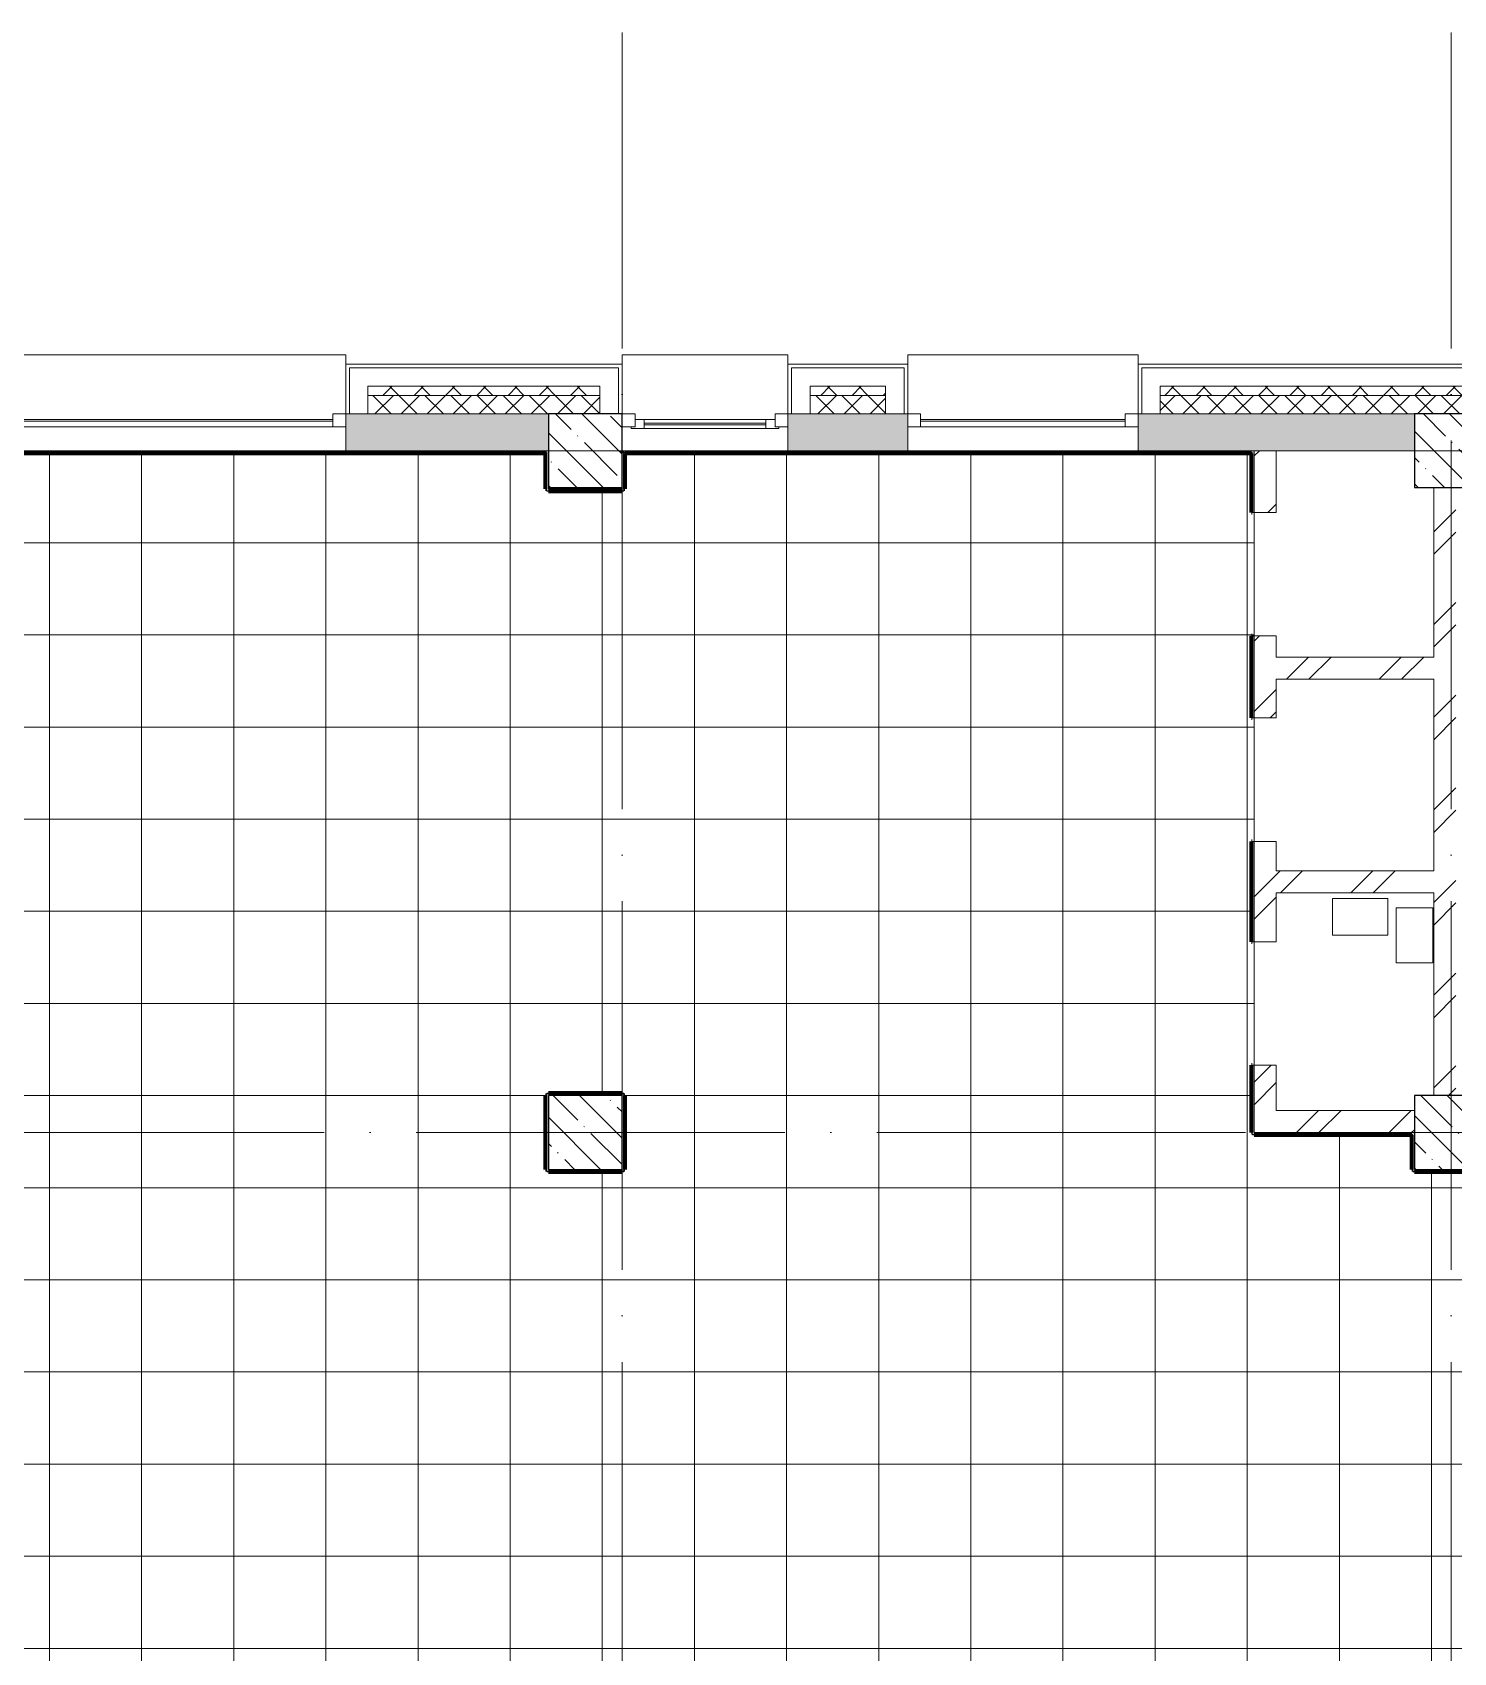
# Model space of a CAD drawing. Header units: millimetres. Extents: x 97 to 215964, y -4577 to 60645.
# Drawn here: x 105648 to 113360, y 51853 to 60645 of the extents above; entities that cross this region are included whole.
import ezdxf

# ---------------------------------------------------------------- set-up
doc = ezdxf.new("R2010")
doc.units = ezdxf.units.MM
doc.linetypes.add('ADSK_Линия сетки', pattern=[2500, 2000, -250, 0, -250])
for name, color, linetype, lineweight in [('A-FLOR-____-OTLN', 192, 'Continuous', 9), ('A-FLOR-____-PATT', 8, 'Continuous', 9), ('A-GLAZ-____-MCUT', 151, 'Continuous', 9), ('A-GLAZ-____-OTLN', 151, 'Continuous', 9), ('A-WALL-____-MCUT', 113, 'Continuous', 9), ('A-WALL-____-PATT', 111, 'Continuous', 9), ('A-WALL-FNSH-MCUT', 113, 'Continuous', 9), ('I-WALL-____-OTLN', 2, 'Continuous', 9), ('S-COLS-____-MCUT', 52, 'Continuous', 9), ('S-COLS-____-OTLN', 52, 'Continuous', 9), ('S-GRID-____-OTLN', 1, 'Continuous', 9)]:
    doc.layers.add(name, color=color, linetype=linetype, lineweight=lineweight)
pattern_1 = [(45, (0, 0), (-251.4472, 251.4472), []), (45, (0, 381), (-251.4472, 251.4472), [])]

# ---------------------------------------------------------------- blocks, each defined once
blk = doc.blocks.new('Окно_СКБ_2Ст1 - Окно_СКБ_2Ст_2800_ОК11Л-29018712-О_АИ_ПП_8_400_Целиком')
at = {"layer": 'A-GLAZ-____-MCUT', "color": 90}
for p, q in [((-1400, -195), (-1400, -125)), ((-1400, -125), (-1330, -125)), ((-1330, -125), (-1330, -195)), ((-570, -155), (-1330, -155)), ((-1330, -155), (-1330, -195)), ((-1280, -205), (-1280, -155)), ((-620, -205), (-620, -155)), ((-570, -195), (-570, -125)), ((-570, -125), (-500, -125)), ((-570, -195), (-570, -155)), ((-500, -125), (-500, -195)), ((1330, -195), (1330, -125)), ((1330, -125), (1400, -125)), ((1400, -125), (1400, -195)), ((-1330, -195), (-1400, -195)), ((-1330, -195), (-1350, -195)), ((-1350, -195), (-1350, -205)), ((-1350, -205), (-550, -205)), ((-550, -205), (-1350, -205)), ((-500, -195), (-570, -195)), ((-550, -195), (-570, -195)), ((-550, -205), (-550, -195)), ((1400, -195), (1330, -195))]:
    blk.add_line(p, q, dxfattribs=at)
at = {"layer": 'A-GLAZ-____-MCUT', "color": 10, "lineweight": 5}
for p, q in [((-1280, -175), (-620, -175)), ((1330, -155), (-500, -155)), ((1330, -165), (-500, -165)), ((-620, -185), (-1280, -185))]:
    blk.add_line(p, q, dxfattribs=at)
at = {"layer": 'A-GLAZ-____-OTLN', "color": 10, "lineweight": 5}
for p, q in [((-1400, -195), (-1350, -195)), ((-550, -195), (1400, -195))]:
    blk.add_line(p, q, dxfattribs=at)
blk = doc.blocks.new('WNW_Отлив1 - Отлив_металлический 2-28596384-О_АИ_ПП_8_400_Целиком')
at = {"layer": 'A-GLAZ-____-OTLN', "color": 10, "lineweight": 5}
for p, q in [((1400, 320), (-1400, 320)), ((-1400, 320), (-1400, 270)), ((1400, 270), (1400, 320))]:
    blk.add_line(p, q, dxfattribs=at)
blk = doc.blocks.new('BSC_Колонна _Прямоугольная - 400x400-V49-О_АИ_ПП_8_400_Целиком')
at = {"layer": 'S-COLS-____-OTLN', "lineweight": 5}
h = blk.add_hatch(dxfattribs=at)
h.set_pattern_fill('FP_58', color=256, style=0, pattern_type=2)
h.set_pattern_definition([(135, (-49849.98, -54675), (-142.5619, -142.5619), []), (135, (-49707.42, -54675), (-142.5619, -142.5619), [252.016, -50.403, 3.353, -47.05])])
h.paths.add_polyline_path([(-200, -200), (200, -200), (200, 200), (-200, 200)])
at = {"layer": 'S-COLS-____-MCUT', "color": 130, "lineweight": 25}
for p, q in [((200, 200), (-200, 200)), ((-200, 200), (-200, -200)), ((200, -200), (200, 200)), ((-200, -200), (200, -200))]:
    blk.add_line(p, q, dxfattribs=at)
blk = doc.blocks.new('BSC_Колонна _Прямоугольная - 400x400-V50-О_АИ_ПП_8_400_Целиком')
at = {"layer": 'S-COLS-____-OTLN', "lineweight": 5}
h = blk.add_hatch(dxfattribs=at)
h.set_pattern_fill('FP_59', color=256, style=0, pattern_type=2)
h.set_pattern_definition([(135, (-54549.98, -54675), (-142.5619, -142.5619), []), (135, (-54407.42, -54675), (-142.5619, -142.5619), [252.016, -50.403, 3.353, -47.05])])
h.paths.add_polyline_path([(-200, -200), (200, -200), (200, 200), (-200, 200), (-200, 7)])
at = {"layer": 'S-COLS-____-MCUT', "color": 130, "lineweight": 25}
for p, q in [((200, 200), (-200, 200)), ((-200, 200), (-200, -200)), ((200, 10), (200, 200)), ((200, -200), (200, 7)), ((-200, -200), (200, -200))]:
    blk.add_line(p, q, dxfattribs=at)
blk = doc.blocks.new('BSC_Колонна _Прямоугольная - 400x400-V55-О_АИ_ПП_8_400_Целиком')
at = {"layer": 'S-COLS-____-OTLN', "lineweight": 5}
h = blk.add_hatch(dxfattribs=at)
h.set_pattern_fill('FP_64', color=256, style=0, pattern_type=2)
h.set_pattern_definition([(135, (-49849.98, -58375), (-142.5619, -142.5619), []), (135, (-49707.42, -58375), (-142.5619, -142.5619), [252.016, -50.403, 3.353, -47.05])])
h.paths.add_polyline_path([(-200, -200), (200, -200), (200, 200), (-200, 200)])
at = {"layer": 'S-COLS-____-MCUT', "color": 130, "lineweight": 25}
for p, q in [((200, 200), (-200, 200)), ((-200, 200), (-200, -200)), ((200, -200), (200, 200)), ((-200, -200), (200, -200))]:
    blk.add_line(p, q, dxfattribs=at)
blk = doc.blocks.new('BSC_Колонна _Прямоугольная - 400x400-V56-О_АИ_ПП_8_400_Целиком')
at = {"layer": 'S-COLS-____-OTLN', "lineweight": 5}
h = blk.add_hatch(dxfattribs=at)
h.set_pattern_fill('FP_65', color=256, style=0, pattern_type=2)
h.set_pattern_definition([(135, (-54549.98, -58375), (-142.5619, -142.5619), []), (135, (-54407.42, -58375), (-142.5619, -142.5619), [252.016, -50.403, 3.353, -47.05])])
h.paths.add_polyline_path([(-200, -200), (200, -200), (200, 200), (-200, 200)])
at = {"layer": 'S-COLS-____-MCUT', "color": 130, "lineweight": 25}
for p, q in [((200, 200), (-200, 200)), ((-200, 200), (-200, -200)), ((200, -200), (200, 200)), ((-200, -200), (200, -200))]:
    blk.add_line(p, q, dxfattribs=at)
blk = doc.blocks.new('Окно_СКБ_1Ст1 - 120_Окно_СКБ_1Ст_900_ОК3л-29018700-О_АИ_ПП_8_400_Целиком')
at = {"layer": 'A-GLAZ-____-MCUT', "color": 90}
for p, q in [((-450, -195), (-450, -125)), ((-450, -125), (-380, -125)), ((-380, -125), (-380, -195)), ((380, -155), (-380, -155)), ((-380, -155), (-380, -195)), ((-330, -205), (-330, -155)), ((330, -205), (330, -155)), ((380, -195), (380, -125)), ((380, -125), (450, -125)), ((380, -195), (380, -155)), ((450, -125), (450, -195)), ((-380, -195), (-450, -195)), ((-380, -195), (-400, -195)), ((-400, -195), (-400, -205)), ((-400, -205), (400, -205)), ((400, -205), (-400, -205)), ((450, -195), (380, -195)), ((400, -195), (380, -195)), ((400, -205), (400, -195))]:
    blk.add_line(p, q, dxfattribs=at)
at = {"layer": 'A-GLAZ-____-MCUT', "color": 10, "lineweight": 5}
for p, q in [((-330, -175), (330, -175)), ((330, -185), (-330, -185))]:
    blk.add_line(p, q, dxfattribs=at)
at = {"layer": 'A-GLAZ-____-OTLN', "color": 10, "lineweight": 5}
for p, q in [((-450, -195), (-400, -195)), ((400, -195), (450, -195))]:
    blk.add_line(p, q, dxfattribs=at)
blk = doc.blocks.new('WNW_Отлив1 - Отлив_металлический 2-28596055-О_АИ_ПП_8_400_Целиком')
at = {"layer": 'A-GLAZ-____-OTLN', "color": 10, "lineweight": 5}
for p, q in [((450, 320), (-450, 320)), ((-450, 320), (-450, 270)), ((450, 270), (450, 320))]:
    blk.add_line(p, q, dxfattribs=at)
blk = doc.blocks.new('Окно_СКБ_1Ст1 - 120_Окно_СКБ_1Ст_1250_ОК14Л-29018784-О_АИ_ПП_8_400_Целиком')
at = {"layer": 'A-GLAZ-____-MCUT', "color": 90}
for p, q in [((-625, -195), (-625, -125)), ((-625, -125), (-555, -125)), ((-555, -125), (-555, -195)), ((555, -195), (555, -125)), ((555, -125), (625, -125)), ((625, -125), (625, -195)), ((-555, -195), (-625, -195)), ((625, -195), (555, -195))]:
    blk.add_line(p, q, dxfattribs=at)
at = {"layer": 'A-GLAZ-____-MCUT', "color": 10, "lineweight": 5}
for p, q in [((555, -155), (-555, -155)), ((555, -165), (-555, -165))]:
    blk.add_line(p, q, dxfattribs=at)
at = {"layer": 'A-GLAZ-____-OTLN', "color": 10, "lineweight": 5}
blk.add_line((-625, -195), (625, -195), dxfattribs=at)
blk = doc.blocks.new('WNW_Отлив1 - Отлив_металлический 2-28598996-О_АИ_ПП_8_400_Целиком')
at = {"layer": 'A-GLAZ-____-OTLN', "color": 10, "lineweight": 5}
for p, q in [((625, 320), (-625, 320)), ((-625, 320), (-625, 270)), ((625, 270), (625, 320))]:
    blk.add_line(p, q, dxfattribs=at)
blk = doc.blocks.new('0083_СОШ675_АР_R22_rvt-1-О_АИ_ПП_8_400_Целиком')
at = {"layer": 'A-WALL-____-PATT', "lineweight": 5}
h = blk.add_hatch(dxfattribs=at)
h.set_pattern_fill('FP_9', color=10, style=0, pattern_type=2)
h.set_pattern_definition([(135, (0, 0), (-84.85281, -84.85281), []), (225, (0, 0), (84.85281, -84.85281), [])])
h.paths.add_polyline_path([(69260, 58675), (69260, 58725), (63140.2, 58725), (63140.2, 58675), (68654.6, 58675)])
h.paths.add_polyline_path([(61700.2, 58675), (61700.2, 58725), (61290, 58725), (61290, 58675), (61422.4, 58675)])
h.paths.add_polyline_path([(60150, 58675), (60150, 58725), (52970.2, 58725), (52970.2, 58675), (59850.2, 58675)])
h.paths.add_polyline_path([(49930.2, 58675), (49930.2, 58725), (48670.2, 58725), (48670.2, 58675), (49788.2, 58675)])
h.paths.add_polyline_path([(51070.2, 58675), (51480.2, 58675), (51480.2, 58725), (51070.2, 58725)])
h.paths.add_polyline_path([(44320.2, 58675), (45630.2, 58675), (45630.2, 58725), (44320.2, 58725)])
h.paths.add_polyline_path([(41280.2, 58675), (41280.2, 58725), (39970.2, 58725), (39970.2, 58675), (40983.8, 58675)])
h.paths.add_polyline_path([(36930, 58675), (36930, 58725), (35620.2, 58725), (35620.2, 58675), (36581.7, 58675)])
h.paths.add_polyline_path([(38468.3, 58675), (38480.2, 58675), (38480.2, 58725), (38070, 58725), (38070, 58675)])
h.paths.add_polyline_path([(32179.5, 58675), (32580.2, 58675), (32580.2, 58725), (31270, 58725), (31270, 58675), (31550.6, 58675)])
h.paths.add_polyline_path([(28230, 58675), (28230, 58725), (24015, 58725), (24015, 58675), (27148.5, 58675)])
h.paths.add_polyline_path([(22025, 58675), (22525, 58675), (22525, 58725), (22025, 58725)])
h.paths.add_polyline_path([(20885, 58675), (20885, 58725), (12870, 58725), (12870, 58675), (20859.7, 58675)])
h.paths.add_polyline_path([(9539.8, 58675), (9830, 58675), (9830, 58725), (8870, 58725), (8870, 58675), (8911, 58675)])
h.paths.add_polyline_path([(7430, 58675), (7430, 58725), (-350, 58725), (-350, 58675), (7024.3, 58675)])
h = blk.add_hatch(dxfattribs=at)
h.set_pattern_fill('FP_16', color=10, style=0, pattern_type=2)
h.set_pattern_definition([(45, (0, 0), (-70.71068, 70.71068), []), (135, (0, 0), (-70.71068, -70.71068), [])])
h.paths.add_polyline_path([(69260, 58575), (69260, 58675), (63140.2, 58675), (63140.2, 58575), (69050, 58575)])
h.paths.add_polyline_path([(61290, 58575), (61700.2, 58575), (61700.2, 58675), (61290, 58675)])
h.paths.add_polyline_path([(59250, 58575), (60150, 58575), (60150, 58675), (52970.2, 58675), (52970.2, 58575), (58850, 58575)])
h.paths.add_polyline_path([(51480.2, 58575), (51480.2, 58675), (51070.2, 58675), (51070.2, 58575)])
h.paths.add_polyline_path([(49650, 58575), (49650, 58575), (49930.2, 58575), (49930.2, 58675), (48670.2, 58675), (48670.2, 58575), (49159.3, 58575)])
h.paths.add_polyline_path([(45350, 58575), (45350, 58575), (45630.2, 58575), (45630.2, 58675), (44320.2, 58675), (44320.2, 58575), (44757.1, 58575)])
h.paths.add_polyline_path([(41250, 58575), (41280.2, 58575), (41280.2, 58675), (39970.2, 58675), (39970.2, 58575), (40983.8, 58575)])
h.paths.add_polyline_path([(38468.3, 58575), (38480.2, 58575), (38480.2, 58675), (38070, 58675), (38070, 58575)])
h.paths.add_polyline_path([(36930, 58575), (36930, 58675), (35620.2, 58675), (35620.2, 58575), (36581.7, 58575)])
h.paths.add_polyline_path([(31725, 58575), (32580.2, 58575), (32580.2, 58675), (31270, 58675), (31270, 58575), (31550.6, 58575)])
h.paths.add_polyline_path([(27075, 58575), (28230, 58575), (28230, 58675), (24015, 58675), (24015, 58575), (25890.7, 58575)])
h.paths.add_polyline_path([(22525, 58575), (22525, 58675), (22025, 58675), (22025, 58575), (22431.9, 58575)])
h.paths.add_polyline_path([(20859.7, 58575), (20885, 58575), (20885, 58675), (12870, 58675), (12870, 58575), (19601.9, 58575)])
h.paths.add_polyline_path([(8870, 58575), (9830, 58575), (9830, 58675), (8870, 58675)])
h.paths.add_polyline_path([(7024.3, 58575), (7430, 58575), (7430, 58675), (-300, 58675), (-300, 58575), (4508.8, 58575)])
h = blk.add_hatch(dxfattribs=at)
h.set_pattern_fill('FP_69', color=10, style=0, pattern_type=2)
h.set_pattern_definition([(50, (0, 0), (364.3679, -31.8783), [38.1, -419.1]), (355, (0, 0), (-70.4859, 382.1133), [30.48, -335.28]), (100.451, (30.36, -2.66), (293.885, 350.2334), [32.38, -356.18]), (46.184, (0, 101.6), (542.1585, -84.0858), [57.15, -628.65]), (96.636, (45.2, 94.6), (474.805, 494.8554), [48.57, -534.27]), (351.184, (0, 101.6), (474.8102, 494.85), [45.72, -502.92]), (21, (50.8, 76.2), (303.2285, -204.5305), [38.1, -419.1]), (326, (50.8, 76.2), (123.6039, 368.376), [30.48, -335.28]), (71.451, (76.07, 59.16), (426.8341, 163.8427), [32.38, -356.18]), (37.5, (0, 0), (6.17665, 169.11015), [16.764, -314.452, 16.764, -323.596, -336.55]), (37.5, (0, 0), (6.17665, 169.11015), [-671.576, 16.764, -319.786]), (7.5, (0, 0), (133.63888, 200.3615), [16.764, -177.292, 16.764, -306.832, -128.27]), (7.5, (0, 0), (133.63888, 200.3615), [-517.652, 16.764, -111.506]), (327.5, (-113.28, 0), (271.18182, -11.45836), [16.764, -110.236, 16.764, -379.476, -525.78]), (327.5, (-113.28, 0), (271.18182, -11.45836), [-523.24, 16.764, -509.016]), (317.5, (-164.08, 0), (296.2585, 50.85285), [16.764, -148.336, 16.764, -246.38, -373.38]), (317.5, (-164.08, 0), (296.2585, 50.85285), [-428.244, 16.764, -356.616])])
h.paths.add_polyline_path([(69050, 58375), (69050, 58575), (63750, 58575), (63750, 58375), (68654.6, 58375)])
h.paths.add_polyline_path([(63309.1, 58375), (63350, 58375), (63350, 58575), (63020.2, 58575), (63020.2, 58375)])
h.paths.add_polyline_path([(61422.4, 58375), (61820.2, 58375), (61820.2, 58575), (61170, 58575), (61170, 58375)])
h.paths.add_polyline_path([(60270, 58375), (60270, 58575), (59250, 58575), (59250, 58375), (59850.2, 58375)])
h.paths.add_polyline_path([(58850, 58375), (58850, 58575), (54750, 58575), (54750, 58375), (58592.5, 58375)])
h.paths.add_polyline_path([(52850.2, 58375), (54350, 58375), (54350, 58575), (52850.2, 58575)])
h.paths.add_polyline_path([(51045.9, 58375), (51600.2, 58375), (51600.2, 58575), (50950.2, 58575), (50950.2, 58375)])
h.paths.add_polyline_path([(49650, 58375), (49650, 58575), (48550.2, 58575), (48550.2, 58375), (49159.3, 58375)])
h.paths.add_polyline_path([(50050, 58375), (50050.2, 58375), (50050, 58575)])
h.paths.add_polyline_path([(44757.1, 58375), (45350, 58375), (45350, 58575), (44200.2, 58575), (44200.2, 58375)])
h.paths.add_polyline_path([(41400.2, 58375), (41400.2, 58575), (41250, 58575), (41250, 58375)])
h.paths.add_polyline_path([(40355, 58375), (40850, 58375), (40850, 58575), (39850.2, 58575), (39850.2, 58375)])
h.paths.add_polyline_path([(37050, 58375), (37050, 58575), (36350, 58575), (36350, 58375), (36581.7, 58375)])
h.paths.add_polyline_path([(37950, 58375), (38600.2, 58375), (38600.2, 58575), (37950, 58575)])
h.paths.add_polyline_path([(35950, 58375), (35950, 58575), (35500.2, 58575), (35500.2, 58375)])
h.paths.add_polyline_path([(32700.2, 58375), (32700.2, 58575), (31725, 58575), (31725, 58375), (32179.5, 58375)])
h = blk.add_hatch(dxfattribs=at)
h.set_pattern_fill('FP_7', color=10, style=0, pattern_type=2)
h.set_pattern_definition(pattern_1)
h.paths.add_polyline_path([(53561.4, 54795), (53600, 54795), (53600, 55040), (53480, 55040), (53480, 54795)])
h.paths.add_polyline_path([(53561.4, 55710), (53600, 55710), (53600, 56255), (53480, 56255), (53480, 55710)])
h.paths.add_polyline_path([(53561.4, 56925), (53600, 56925), (53600, 57370), (53480, 57370), (53480, 56925)])
h.paths.add_polyline_path([(53600, 58040), (53600, 58375), (53480, 58375), (53480, 58040), (53561.4, 58040)])
h = blk.add_hatch(dxfattribs=at)
h.set_pattern_fill('FP_7', color=10, style=0, pattern_type=2)
h.set_pattern_definition(pattern_1)
h.paths.add_polyline_path([(54455, 54875), (54575, 54875), (54575, 58175), (54455, 58175), (54455, 55975)])
h = blk.add_hatch(dxfattribs=at)
h.set_pattern_fill('FP_7', color=10, style=0, pattern_type=2)
h.set_pattern_definition(pattern_1)
h.paths.add_polyline_path([(54455, 57135), (54455, 57255), (53600, 57255), (53600, 57135)])
h = blk.add_hatch(dxfattribs=at)
h.set_pattern_fill('FP_7', color=10, style=0, pattern_type=2)
h.set_pattern_definition(pattern_1)
h.paths.add_polyline_path([(54455, 55975), (54455, 56095), (53600, 56095), (53600, 55975)])
h = blk.add_hatch(dxfattribs=at)
h.set_pattern_fill('FP_7', color=10, style=0, pattern_type=2)
h.set_pattern_definition(pattern_1)
h.paths.add_polyline_path([(53561.4, 54675), (54350, 54675), (54350, 54795), (53480, 54795), (53480, 54675)])
at = {"layer": 'A-FLOR-____-OTLN', "color": 90}
for p, q in [((53905, 55745), (53905, 55945)), ((53905, 55945), (54205, 55945)), ((54205, 55945), (54205, 55745)), ((54250.5, 55595), (54250.5, 55895)), ((54250.5, 55895), (54450.5, 55895)), ((54450.5, 55895), (54450.5, 55595)), ((54205, 55745), (53905, 55745)), ((54450.5, 55595), (54250.5, 55595))]:
    blk.add_line(p, q, dxfattribs=at)
at = {"layer": 'A-WALL-____-MCUT', "color": 10, "lineweight": 5}
for p, q in [((48570.2, 58825), (48570.2, 58575)), ((50030.2, 58825), (48570.2, 58825)), ((50030.2, 58575), (50030.2, 58825)), ((50970.2, 58825), (50970.2, 58575)), ((51580.2, 58825), (50970.2, 58825)), ((51580.2, 58575), (51580.2, 58825)), ((52870.2, 58825), (52870.2, 58575)), ((60250, 58825), (52870.2, 58825)), ((48670.2, 58725), (48670.2, 58675)), ((49930.2, 58725), (48670.2, 58725)), ((48670.2, 58675), (48670.2, 58575)), ((49930.2, 58675), (48670.2, 58675)), ((49930.2, 58675), (49930.2, 58725)), ((49930.2, 58575), (49930.2, 58675)), ((51070.2, 58725), (51070.2, 58675)), ((51480.2, 58725), (51070.2, 58725)), ((51070.2, 58675), (51070.2, 58575)), ((51480.2, 58675), (51070.2, 58675)), ((51480.2, 58675), (51480.2, 58725)), ((51480.2, 58575), (51480.2, 58675)), ((52970.2, 58725), (52970.2, 58675)), ((60150, 58725), (52970.2, 58725)), ((52970.2, 58675), (52970.2, 58575)), ((60150, 58675), (52970.2, 58675))]:
    blk.add_line(p, q, dxfattribs=at)
at = {"layer": 'A-WALL-____-MCUT', "color": 50, "lineweight": 13}
for p, q in [((48550.2, 58575), (48570.2, 58575)), ((48550.2, 58575), (48550.2, 58375)), ((48570.2, 58575), (48550.2, 58575)), ((48570.2, 58575), (48670.2, 58575)), ((48670.2, 58575), (48570.2, 58575)), ((48670.2, 58575), (49650, 58575)), ((49650, 58575), (48670.2, 58575)), ((50050, 58575), (50050.2, 58575)), ((50050.2, 58575), (50050, 58575)), ((50050.2, 58375), (50050.2, 58575)), ((50950.2, 58575), (50970.2, 58575)), ((50950.2, 58575), (50950.2, 58375)), ((50970.2, 58575), (50950.2, 58575)), ((50970.2, 58575), (51070.2, 58575)), ((51070.2, 58575), (50970.2, 58575)), ((51070.2, 58575), (51480.2, 58575)), ((51480.2, 58575), (51070.2, 58575)), ((51480.2, 58575), (51580.2, 58575)), ((51580.2, 58575), (51480.2, 58575)), ((51580.2, 58575), (51600.2, 58575)), ((51600.2, 58575), (51580.2, 58575)), ((51600.2, 58375), (51600.2, 58575)), ((52850.2, 58575), (52870.2, 58575)), ((52850.2, 58575), (52850.2, 58375)), ((52870.2, 58575), (52850.2, 58575)), ((52870.2, 58575), (52970.2, 58575)), ((52970.2, 58575), (52870.2, 58575)), ((52970.2, 58575), (54350, 58575)), ((54350, 58575), (52970.2, 58575)), ((48550.2, 58375), (49650, 58375)), ((50050, 58375), (50050.2, 58375)), ((50950.2, 58375), (51600.2, 58375)), ((52850.2, 58375), (54350, 58375)), ((53600, 58375), (53480, 58375)), ((53480, 58375), (53480, 58040)), ((53600, 58040), (53600, 58375)), ((54455, 58175), (54455, 57255)), ((53480, 58040), (53600, 58040)), ((53600, 57370), (53480, 57370)), ((53480, 57370), (53480, 56925)), ((53600, 57255), (53600, 57370)), ((54455, 57255), (53600, 57255)), ((53600, 56925), (53600, 57135)), ((53600, 57135), (54455, 57135)), ((54455, 57135), (54455, 56095)), ((53480, 56925), (53600, 56925)), ((53600, 56255), (53480, 56255)), ((53480, 56255), (53480, 55710)), ((53600, 56095), (53600, 56255)), ((54455, 56095), (53600, 56095)), ((53600, 55710), (53600, 55975)), ((53600, 55975), (54455, 55975)), ((54455, 55975), (54455, 54875)), ((53480, 55710), (53600, 55710)), ((53600, 55040), (53480, 55040)), ((53480, 55040), (53480, 54795)), ((53600, 54795), (53600, 55040)), ((53480, 54795), (53480, 54675)), ((54350, 54795), (53600, 54795)), ((53480, 54675), (54350, 54675))]:
    blk.add_line(p, q, dxfattribs=at)
at = {"layer": 'A-WALL-FNSH-MCUT', "color": 90}
for p, q in [((50050.2, 58845), (48550.2, 58845)), ((48550.2, 58845), (48550.2, 58575)), ((50050.2, 58575), (50050.2, 58845)), ((51600.2, 58845), (50950.2, 58845)), ((50950.2, 58845), (50950.2, 58575)), ((51600.2, 58575), (51600.2, 58845)), ((60270, 58845), (52850.2, 58845)), ((52850.2, 58845), (52850.2, 58575))]:
    blk.add_line(p, q, dxfattribs=at)
at = {"layer": 'I-WALL-____-OTLN', "color": 90}
for p, q in [((48550.2, 58375), (45750.2, 58375)), ((50950.2, 58375), (50050.2, 58375)), ((52850.2, 58375), (51600.2, 58375))]:
    blk.add_line(p, q, dxfattribs=at)
at = {"layer": 'A-GLAZ-____-OTLN', "color": 90, "lineweight": 9}
for name, p in [('WNW_Отлив1 - Отлив_металлический 2-28596384-О_АИ_ПП_8_400_Целиком', (47150.2, 58575)), ('WNW_Отлив1 - Отлив_металлический 2-28596055-О_АИ_ПП_8_400_Целиком', (50500.2, 58575)), ('WNW_Отлив1 - Отлив_металлический 2-28598996-О_АИ_ПП_8_400_Целиком', (52225.2, 58575)), ('Окно_СКБ_2Ст1 - Окно_СКБ_2Ст_2800_ОК11Л-29018712-О_АИ_ПП_8_400_Целиком', (47150.2, 58700)), ('Окно_СКБ_1Ст1 - 120_Окно_СКБ_1Ст_900_ОК3л-29018700-О_АИ_ПП_8_400_Целиком', (50500.2, 58700)), ('Окно_СКБ_1Ст1 - 120_Окно_СКБ_1Ст_1250_ОК14Л-29018784-О_АИ_ПП_8_400_Целиком', (52225.2, 58700))]:
    blk.add_blockref(name, p, dxfattribs=at)
at = {"layer": 'S-COLS-____-OTLN', "color": 90, "lineweight": 9}
for name, p in [('BSC_Колонна _Прямоугольная - 400x400-V55-О_АИ_ПП_8_400_Целиком', (49850, 58375)), ('BSC_Колонна _Прямоугольная - 400x400-V56-О_АИ_ПП_8_400_Целиком', (54550, 58375)), ('BSC_Колонна _Прямоугольная - 400x400-V49-О_АИ_ПП_8_400_Целиком', (49850, 54675)), ('BSC_Колонна _Прямоугольная - 400x400-V50-О_АИ_ПП_8_400_Целиком', (54550, 54675))]:
    blk.add_blockref(name, p, dxfattribs=at)

msp = doc.modelspace()

# ---------------------------------------------------------------- hatches: boundary and pattern name
at = {"layer": 'A-FLOR-____-PATT'}
h = msp.add_hatch(dxfattribs=at)
h.set_pattern_fill('FP_199', color=256, style=0, pattern_type=2)
h.set_pattern_definition([(0, (109740.37, 54875), (0, 500), []), (90, (109740.37, 54875), (-500, 3e-14), [])])
h.paths.add_polyline_path([(113347.887824, 51375.000586), (113347.915173, 51374.999414), (113617.089904, 51374.999414)])
h.paths.add_polyline_path([(125947.887824, 51374.999414), (125947.887824, 51390.000586), (128047.865903, 51390.000586), (128047.865903, 54660.000586), (126587.910289, 54660.000586), (126587.910289, 54675), (125487.910289, 54675), (125487.910289, 54660.000586), (124717.887824, 54660.000586), (124717.881378, 54795), (123727.865903, 54795), (123727.865903, 54675), (123617.887824, 54675), (123617.887824, 54660.000586), (122562.875878, 54660.000586), (122562.875878, 54475), (122557.875878, 54475), (122557.875878, 54465), (122547.875878, 54465), (122547.865903, 54460), (122147.875878, 54460), (122147.865903, 54465), (122137.875878, 54465), (122137.875878, 54474.999414), (122132.875878, 54474.999414), (122132.875878, 58274.820999), (121887.875878, 58274.820999), (121887.875878, 58360.011786), (120477.865903, 58360.011786), (120477.865903, 58109.999414), (120462.865903, 58109.999414), (120462.887824, 57009.999414), (120477.865903, 57009.999414), (120477.865903, 54675.000586), (120472.865903, 54675.000586), (120472.865903, 54665.000586), (120462.865903, 54665.000586), (120462.865903, 54660.000586), (118062.865903, 54660.000586), (118062.865903, 54475.000586), (118057.865903, 54475), (118057.865903, 54465.000586), (118047.865903, 54465.000586), (118047.865903, 54460.000586), (117647.865903, 54460.000586), (117647.865903, 54465.000586), (117637.865903, 54465.000586), (117637.865903, 54475.000586), (117632.865903, 54475.000586), (117632.865903, 54655.001172), (117105.666932, 54655.001172), (117105.666932, 54660.000586), (113562.865903, 54660.000586), (113562.865903, 54475.000586), (113557.865903, 54475), (113557.865903, 54465.000586), (113547.865903, 54465.000586), (113547.865903, 54460.000586), (113147.865903, 54460.000586), (113147.865903, 54465.000586), (113137.865903, 54465.000586), (113137.865903, 54474.999414), (113132.865903, 54474.999414), (113132.865903, 54660.000586), (112277.865903, 54660.000586), (112277.865903, 54665.000586), (112267.865903, 54665.000586), (112267.865903, 54675.000586), (112262.865903, 54675.874627), (112262.865903, 55039.999414), (112277.865903, 55039.999414), (112277.865903, 55709.999414), (112262.865903, 55709.999414), (112262.865903, 56254.999414), (112277.865903, 56254.999414), (112277.865903, 56924.999414), (112262.865903, 56924.999414), (112262.865903, 57369.999414), (112277.865903, 57369.999414), (112277.865903, 58039.999414), (112262.865903, 58039.999414), (112262.865903, 58360), (108863.094875, 58360), (108863.094875, 58168.000586), (108858.094875, 58168.000586), (108858.094875, 58158.000586), (108848.094875, 58158.000586), (108847.865756, 58153.000586), (108447.865903, 58153.000586), (108447.844094, 58158.000586), (108437.865903, 58158.000586), (108437.865903, 58168.000586), (108432.865903, 58168.000586), (108432.865903, 58360), (104563.094875, 58360), (104563.094875, 58168.000586), (104558.094875, 58168.000586), (104558.094875, 58158.000586), (104548.094875, 58158.000586), (104547.865903, 58153.000586), (104147.887824, 58153.000586), (104147.844094, 58158.000586), (104137.887824, 58158.000586), (104137.887824, 58168.000586), (104132.887824, 58168.000586), (104132.887824, 58360), (100063.094875, 58360), (100063.094875, 58168.001172), (100058.094875, 58168.001172), (100058.094875, 58158.001172), (100048.094875, 58158.001172), (100047.844127, 58153.001172), (99647.865903, 58153.001172), (99647.844094, 58158.001172), (99637.865903, 58158.001172), (99637.865903, 58168.001172), (99632.865903, 58168.001172), (99632.865903, 58360.05818), (95163.116796, 58359.997374), (95163.116796, 58175.000586), (95158.116796, 58175), (95158.116796, 58165.000586), (95148.116796, 58165.000586), (95147.865803, 58160.000586), (94747.865903, 58160.000586), (94747.83858, 58165.000586), (94737.865903, 58165.000586), (94737.865903, 58175.000586), (94732.865903, 58175.903658), (94732.865903, 58360.05818), (91447.865903, 58359.153685), (91447.865903, 58099.999414), (91432.865903, 58099.999414), (91432.887824, 57429.999414), (91447.865903, 57429.999414), (91447.865903, 55609.999414), (91432.865903, 55609.999414), (91432.887824, 54939.999414), (91447.865903, 54939.999414), (91447.865903, 54374.999707), (91232.865903, 54374.999707), (91232.887824, 51674.999707), (91447.865903, 51674.999707), (91448.898748, 51390.000586), (95747.865903, 51390.000586), (95748.201936, 51374.999414), (98247.865903, 51374.999414), (98247.865903, 51390.000586), (105097.887824, 51390.000586), (105097.887824, 51375.000586), (106197.887824, 51374.999414), (106197.887824, 51390.000586), (111897.926742, 51390.000586), (111898.372184, 51374.999414), (112997.926742, 51374.999414), (112997.926742, 51390.000586), (114082.887824, 51390.000586), (114082.889081, 51375.000586), (116082.887824, 51374.999414), (116082.887824, 51390.000586), (124847.887824, 51390.000586), (124847.889934, 51375.000586), (124936.928693, 51375.000586)])
h.paths.add_polyline_path([(118167.865903, 51375), (118167.862527, 51375.000586), (118047.887824, 51375.000586)])
h.paths.add_polyline_path([(108586.050442, 54460), (108447.865903, 54460), (108447.865903, 54465), (108437.865903, 54465), (108437.865903, 54475), (108432.865903, 54475), (108432.865903, 54874.999414), (108437.865903, 54875), (108437.865903, 54885), (108447.865903, 54885), (108447.865903, 54890), (108847.843981, 54890), (108847.865903, 54885.000548), (108857.843981, 54885), (108857.843981, 54875), (108862.843981, 54874.124786), (108862.843981, 54474.999414), (108857.843981, 54474.999414), (108857.843981, 54465), (108847.843981, 54465), (108847.843981, 54460), (108763.581251, 54460)])
h.paths.add_polyline_path([(104147.865903, 54460), (104147.865903, 54465), (104137.865903, 54465), (104137.865903, 54474.999414), (104132.865903, 54475), (104132.865903, 54874.999414), (104137.865903, 54875), (104137.865903, 54885), (104147.865903, 54885), (104147.865903, 54890), (104547.843981, 54890), (104547.865903, 54885.000548), (104557.843981, 54885), (104557.843981, 54875), (104562.843981, 54874.999414), (104562.843981, 54475), (104557.843981, 54475), (104557.843981, 54465), (104547.843981, 54465), (104547.843981, 54460), (104484.408705, 54460)])
h.paths.add_polyline_path([(99647.865903, 54460), (99647.865903, 54465), (99637.865903, 54465), (99637.865903, 54475), (99632.865903, 54475), (99632.865903, 54874.999414), (99637.865903, 54875.000586), (99637.865903, 54885.000586), (99647.865903, 54885.000586), (99647.865903, 54890.000586), (100047.865803, 54890.000586), (100047.865903, 54885.000586), (100057.865903, 54885.000586), (100057.865903, 54875.000586), (100062.865903, 54874.999414), (100062.865903, 54475), (100057.865903, 54474.999414), (100057.865903, 54465), (100047.865903, 54465), (100047.865903, 54460), (100006.182048, 54460)])
h.paths.add_polyline_path([(94747.865903, 54460.000586), (94747.865903, 54465.000586), (94737.865903, 54465.000586), (94737.865903, 54475.000586), (94732.865903, 54475.000586), (94732.865903, 54875.000586), (94737.865903, 54875.000586), (94737.865903, 54885.000586), (94747.865903, 54885.000586), (94747.865903, 54890.000586), (95147.865903, 54890.000586), (95147.865903, 54885.000586), (95157.865903, 54885.000586), (95157.865903, 54875.000586), (95162.865903, 54874.999414), (95162.865903, 54474.999414), (95157.865903, 54474.999414), (95157.865903, 54465.000586), (95147.865903, 54465.000586), (95147.865903, 54460.000586), (95129.869685, 54460.000586)])
h.paths.add_polyline_path([(104183.890913, 58168.000586), (104548.094389, 58168.001072), (104547.865903, 58175), (104147.887824, 58174.638313), (104148.692441, 58168.000586)])
h.paths.add_polyline_path([(108847.017489, 58168.000586), (108848.094875, 58168.000586), (108847.865903, 58175.000586), (108447.865903, 58175), (108447.865903, 58168.000586), (108586.050442, 58168.000586)])
h.paths.add_polyline_path([(99781.731384, 58168.001172), (100048.094875, 58168.001172), (100047.843981, 58175), (99647.865903, 58175), (99647.865903, 58168.001172)])
h.paths.add_polyline_path([(95147.87909, 58175.000586), (95148.116796, 58175.011151), (95147.865903, 58175.000586)])
at = {"layer": 'A-WALL-____-PATT'}
for points in [[(108437.865903, 58365), (108447.865903, 58365), (108447.865903, 58375), (107348.116796, 58375), (107348.116796, 58365), (107957.17051, 58365)], [(108447.865903, 58168.000586), (108447.865903, 58365), (108437.865903, 58365), (108437.865903, 58168.000586)], [(108858.094875, 58158.000586), (108858.094875, 58365), (108848.094875, 58365), (108848.094875, 58158.000586)], [(108848.094875, 58158.000586), (108848.094875, 58168.000586), (108437.865903, 58168.000586), (108437.865903, 58158.000586), (108586.050442, 58158.000586)], [(108847.843981, 54875), (108847.843981, 54885), (108437.865903, 54885), (108437.865903, 54875), (108586.050442, 54875)], [(108447.865903, 54465), (108447.865903, 54875), (108437.865903, 54875), (108437.865903, 54465)], [(108857.843981, 54475), (108857.843981, 54885), (108847.843981, 54885), (108847.865903, 54475)], [(113137.865903, 54665.000586), (113147.865903, 54665.000586), (113147.865903, 54675.000586), (112277.865903, 54675.000586), (112277.865903, 54665.000586), (112359.330039, 54665.000586)], [(113147.865903, 54465.000586), (113147.865903, 54665.000586), (113137.865903, 54665.000586), (113137.865903, 54465.000586)], [(108586.050442, 54465), (108857.843981, 54465), (108857.843981, 54475), (108447.865903, 54475), (108447.865903, 54465)], [(113547.865903, 54465.000586), (113557.865903, 54465.000586), (113557.865903, 54475.000586), (113147.865903, 54475), (113147.865903, 54465.000586)]]:
    msp.add_hatch(color=7, dxfattribs=at).paths.add_polyline_path(points)
h = msp.add_hatch(color=7, dxfattribs=at)
h.paths.add_polyline_path([(112277.865903, 58365), (112278.094875, 58375), (111648.116796, 58375), (111648.116796, 58365), (112267.865903, 58365)])
h.paths.add_polyline_path([(110398.116796, 58365), (110398.116796, 58375), (109748.263416, 58375), (109748.263416, 58365), (109843.810308, 58365)])
h = msp.add_hatch(color=7, dxfattribs=at)
h.paths.add_polyline_path([(112267.865903, 54665.000586), (112277.865903, 54665.000586), (112277.865903, 55039.999414), (112267.865903, 55039.999414), (112267.865903, 54838.611208)])
h.paths.add_polyline_path([(112267.865903, 55709.999414), (112277.865903, 55709.999414), (112277.865903, 56254.999414), (112267.865903, 56254.999414)])
h.paths.add_polyline_path([(112267.865903, 56924.999414), (112277.865903, 56924.999414), (112277.865903, 57369.999414), (112267.865903, 57369.999414)])
h.paths.add_polyline_path([(112277.865903, 58039.999414), (112277.865903, 58365), (112267.865903, 58365), (112267.865903, 58039.999414)])

# ---------------------------------------------------------------- linework, layer by layer
at = {"layer": 'A-FLOR-____-OTLN'}
for p, q in [((112277.865903, 57369.999414), (112277.865903, 58039.999414)), ((112277.865903, 56254.999414), (112277.865903, 56924.999414)), ((112277.865903, 55039.999414), (112277.865903, 55709.999414))]:
    msp.add_line(p, q, dxfattribs=at)
at = {"layer": 'A-WALL-____-MCUT', "color": 7}
for p, q in [((108447.865903, 58375), (107348.116796, 58375)), ((107348.116796, 58375), (107348.116796, 58365)), ((107348.116796, 58365), (108437.865903, 58365)), ((108437.865903, 58365), (108437.865903, 58158.000586)), ((108848.263416, 58375), (108848.094875, 58375)), ((108848.094875, 58375), (108848.094875, 58168.000586)), ((108858.094875, 58365), (108848.263416, 58365)), ((108858.094875, 58158.000586), (108858.094875, 58365)), ((110398.116796, 58375), (109748.263416, 58375)), ((109748.263416, 58375), (109748.263416, 58365)), ((109748.263416, 58365), (110398.116796, 58365)), ((110398.116796, 58365), (110398.116796, 58375)), ((112278.094875, 58375), (111648.116796, 58375)), ((111648.116796, 58375), (111648.116796, 58365)), ((111648.116796, 58365), (112267.865903, 58365)), ((112267.865903, 58365), (112267.865903, 58039.999414)), ((112277.865903, 58365), (112278.094875, 58365)), ((112277.865903, 58039.999414), (112277.865903, 58365)), ((112278.094875, 58365), (112278.094875, 58375)), ((108437.865903, 58158.000586), (108858.094875, 58158.000586)), ((108447.865903, 58168.000586), (108447.865903, 58175.000586)), ((108848.094875, 58168.000586), (108447.865903, 58168.000586)), ((112267.865903, 58039.999414), (112277.865903, 58039.999414)), ((112267.865903, 57369.999414), (112267.865903, 56924.999414)), ((112277.865903, 57369.999414), (112267.865903, 57369.999414)), ((112277.865903, 56924.999414), (112277.865903, 57369.999414)), ((112267.865903, 56924.999414), (112277.865903, 56924.999414)), ((112267.865903, 56254.999414), (112267.865903, 55709.999414)), ((112277.865903, 56254.999414), (112267.865903, 56254.999414)), ((112277.865903, 55709.999414), (112277.865903, 56254.999414)), ((112267.865903, 55709.999414), (112277.865903, 55709.999414)), ((112267.865903, 55039.999414), (112267.865903, 54665.000586)), ((112277.865903, 55039.999414), (112267.865903, 55039.999414)), ((112277.865903, 54675.000586), (112277.865903, 55039.999414)), ((108857.843981, 54885), (108437.865903, 54885)), ((108437.865903, 54885), (108437.865903, 54465)), ((108857.843981, 54465), (108857.843981, 54885)), ((112267.865903, 54665.000586), (113137.865903, 54665.000586)), ((113147.865903, 54675.000586), (112277.865903, 54675.000586)), ((113137.865903, 54665.000586), (113137.865903, 54465.000586)), ((108437.865903, 54465), (108857.843981, 54465)), ((113137.865903, 54465.000586), (113557.865903, 54465.000586))]:
    msp.add_line(p, q, dxfattribs=at)
at = {"layer": 'I-WALL-____-OTLN'}
for p, q in [((104548.116796, 58375), (107348.116796, 58375)), ((107348.116796, 58365), (104558.094875, 58365)), ((108848.263416, 58375), (108848.263416, 58365)), ((108848.263416, 58375), (109748.116796, 58375)), ((109748.263416, 58365), (108858.094875, 58365)), ((110398.116796, 58375), (111648.116796, 58375)), ((111648.116796, 58365), (110398.116796, 58365))]:
    msp.add_line(p, q, dxfattribs=at)
at = {"layer": 'I-WALL-____-OTLN', "color": 5, "lineweight": 90}
for p, q in [((108437.865903, 58360), (104563.094875, 58360)), ((108432.865903, 58168.000586), (108432.865903, 58365)), ((108848.094875, 58374.999414), (108848.094875, 58365)), ((112262.865903, 58360), (108863.094875, 58360)), ((108863.094875, 58360), (108863.094875, 58168.000586)), ((112262.865903, 58039.999414), (112262.865903, 58360)), ((108432.865903, 58168.000586), (108437.865903, 58168.000586)), ((108447.865903, 58158.000586), (108447.865903, 58153.000586)), ((108848.094875, 58153.000586), (108447.865903, 58153.000586)), ((108848.094875, 58153.000586), (108848.094875, 58158.000586)), ((108858.094875, 58168.000586), (108863.094875, 58168.000586)), ((112262.865903, 58039.999414), (112267.865903, 58039.999414)), ((112262.865903, 56924.999414), (112262.865903, 57369.999414)), ((112267.865903, 57369.999414), (112262.865903, 57369.999414)), ((112262.865903, 56924.999414), (112267.865903, 56924.999414)), ((112262.865903, 55709.999414), (112262.865903, 56254.999414)), ((112267.865903, 56254.999414), (112262.865903, 56254.999414)), ((112262.865903, 55709.999414), (112267.865903, 55709.999414)), ((112262.865903, 54675.000586), (112262.865903, 55039.999414)), ((112267.865903, 55039.999414), (112262.865903, 55039.999414)), ((108432.865903, 54475), (108432.865903, 54875)), ((108437.865903, 54875), (108432.865903, 54875)), ((108447.865903, 54890), (108847.843981, 54890)), ((108447.865903, 54890), (108447.865903, 54885)), ((108847.843981, 54885), (108847.843981, 54890)), ((108862.843981, 54875), (108857.843981, 54875)), ((108862.843981, 54875), (108862.843981, 54475)), ((112262.865903, 54675.000586), (112267.865903, 54675.000586)), ((112277.865903, 54665.000586), (112277.865903, 54660.000586)), ((113132.865903, 54660.000586), (112277.865903, 54660.000586)), ((113132.865903, 54475.000586), (113132.865903, 54660.000586)), ((108432.865903, 54475), (108437.865903, 54475)), ((108447.865903, 54465), (108447.865903, 54460)), ((108847.843981, 54460), (108447.865903, 54460)), ((108847.843981, 54460), (108847.843981, 54465)), ((108857.843981, 54475), (108862.843981, 54475)), ((113132.865903, 54475.000586), (113137.865903, 54475.000586)), ((113147.865903, 54465.000586), (113147.865903, 54460.000586)), ((113547.865903, 54460.000586), (113147.865903, 54460.000586))]:
    msp.add_line(p, q, dxfattribs=at)
at = {"layer": 'S-GRID-____-OTLN', "linetype": 'ADSK_Линия сетки'}
for p, q in [((108847.887824, -3572.657751), (108847.887824, 60644.999414)), ((113347.887824, -3572.657751), (113347.887824, 60644.999414)), ((55228.336609, 58375.000586), (213876.441901, 58375.000586)), ((55228.336609, 54675.000586), (215146.441901, 54675.000586))]:
    msp.add_line(p, q, dxfattribs=at)

# ---------------------------------------------------------------- block references
at = {"color": 250, "lineweight": 5}
msp.add_blockref('0083_СОШ675_АР_R22_rvt-1-О_АИ_ПП_8_400_Целиком', (58797.887824, 0), dxfattribs=at)

doc.saveas('drawing.dxf')
